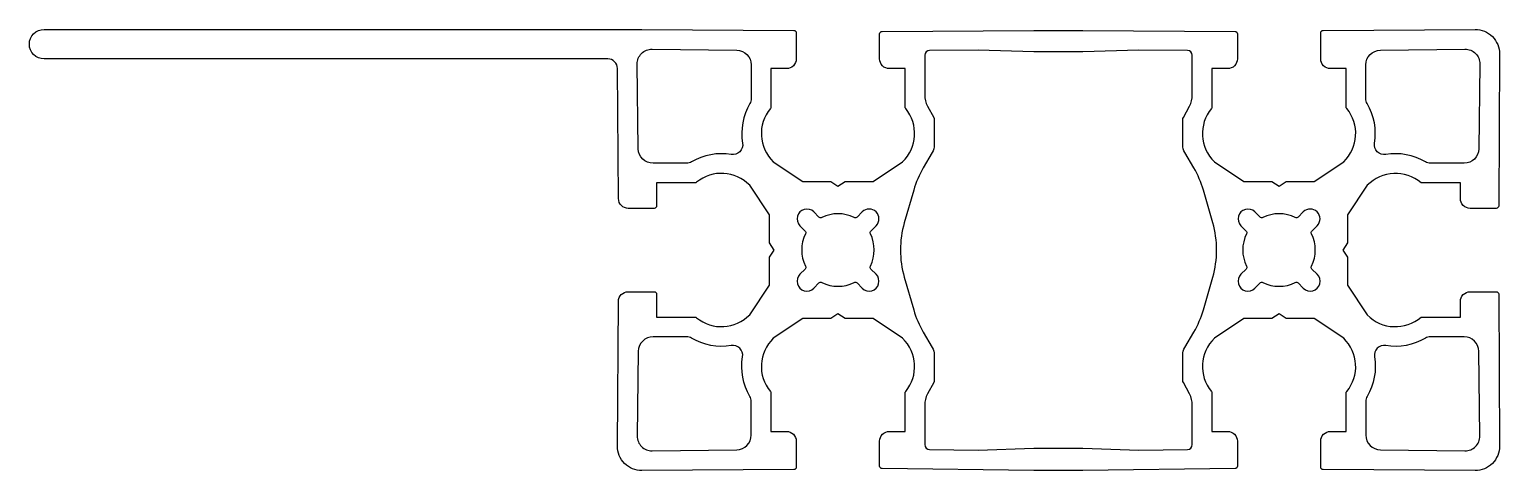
# Model space of a CAD drawing. Extents: x 783 to 933, y 360 to 405.
import ezdxf

# ---------------------------------------------------------------- set-up
doc = ezdxf.new("R2010")
doc.units = 0
doc.layers.get('0').update_dxf_attribs({"linetype": 'CONTINUOUS'})

msp = doc.modelspace()

# ---------------------------------------------------------------- linework, layer by layer
for points in [[(869.67, 360.25), (869.67, 362.8, -0.414214), (870.67, 363.8), (872.27, 363.8), (872.27, 367.71, -0.173921), (872.33, 367.87, 0.390884), (872.02, 373.3), (869.02, 375.3), (866.15, 375.3), (865.42, 375.8), (864.7, 375.3), (861.82, 375.3), (858.82, 373.3, 0.390884), (858.52, 367.87, -0.173921), (858.57, 367.71), (858.57, 363.8), (860.17, 363.8, -0.414214), (861.17, 362.8), (861.17, 360.15, -0.412355), (860.93, 359.9), (845.42, 359.8, -0.414214), (842.92, 362.3), (843.02, 377.06, -0.412355), (844.02, 378.05), (846.67, 378.05, -0.414214), (846.92, 377.8), (846.92, 375.45), (850.83, 375.45, -0.173921), (850.99, 375.4, 0.390884), (856.42, 375.7), (858.42, 378.7), (858.42, 381.58), (858.92, 382.3), (858.42, 383.02), (858.42, 385.9), (856.42, 388.9, 0.390884), (850.99, 389.21, -0.173921), (850.83, 389.15), (846.92, 389.15), (846.92, 386.8, -0.414214), (846.67, 386.55), (844.03, 386.55, -0.412161), (843.03, 387.55), (842.93, 400.81, 0.412355), (841.93, 401.8), (784.42, 401.8, -1), (784.42, 404.8), (845.42, 404.8), (860.93, 404.7, -0.412355), (861.17, 404.45), (861.17, 401.8, -0.414214), (860.17, 400.8), (858.57, 400.8), (858.57, 396.89, -0.173921), (858.52, 396.73, 0.390884), (858.82, 391.3), (861.82, 389.3), (864.7, 389.3), (865.42, 388.8), (866.15, 389.3), (869.02, 389.3), (872.02, 391.3, 0.390884), (872.33, 396.73, -0.173921), (872.27, 396.89), (872.27, 400.8), (870.67, 400.8, -0.414214), (869.67, 401.8), (869.67, 404.35, -0.412355), (869.92, 404.6), (885.42, 404.7), (890.42, 404.7), (905.93, 404.6, -0.412355), (906.17, 404.35), (906.17, 401.8, -0.414214), (905.17, 400.8), (903.57, 400.8), (903.57, 396.89, -0.173921), (903.52, 396.73, 0.390884), (903.82, 391.3), (906.82, 389.3), (909.7, 389.3), (910.42, 388.8), (911.15, 389.3), (914.02, 389.3), (917.02, 391.3, 0.390884), (917.33, 396.73, -0.173921), (917.27, 396.89), (917.27, 400.8), (915.67, 400.8, -0.414214), (914.67, 401.8), (914.67, 404.45, -0.412355), (914.92, 404.7), (930.42, 404.8, -0.414214), (932.92, 402.3), (932.83, 386.8, -0.412355), (932.58, 386.55), (929.92, 386.55, -0.414214), (928.92, 387.55), (928.92, 389.15), (924.92, 389.15, 0.397255), (919.42, 388.9), (917.42, 385.9), (917.42, 383.02), (916.92, 382.3), (917.42, 381.58), (917.42, 378.7), (919.42, 375.7, 0.397255), (924.92, 375.45), (928.92, 375.45), (928.92, 377.05, -0.414214), (929.92, 378.05), (932.58, 378.05, -0.412355), (932.83, 377.8), (932.92, 362.3, -0.414214), (930.42, 359.8), (914.92, 359.9, -0.412355), (914.67, 360.15), (914.67, 362.8, -0.414214), (915.67, 363.8), (917.27, 363.8), (917.27, 367.71, -0.173921), (917.33, 367.87, 0.390884), (917.02, 373.3), (914.02, 375.3), (911.15, 375.3), (910.42, 375.8), (909.7, 375.3), (906.82, 375.3), (903.82, 373.3, 0.390884), (903.52, 367.87, -0.173921), (903.57, 367.71), (903.57, 363.8), (905.17, 363.8, -0.414214), (906.17, 362.8), (906.17, 360.25, -0.410499), (905.93, 360), (890.42, 359.8), (885.42, 359.8), (869.92, 360, -0.410499)], [(846.46, 402.79), (855.09, 402.68, -0.410499), (856.57, 401.18), (856.57, 397.75, -0.133972), (856.44, 397.24, 0.177748), (855.69, 393.19, -0.516622), (854.53, 392.04, 0.177748), (850.49, 391.29, -0.133972), (849.98, 391.15), (846.55, 391.15, -0.410499), (845.05, 392.63), (844.94, 401.27, -0.421671)], [(879.73, 402.7), (874.77, 402.66, 0.41152), (874.27, 402.16), (874.27, 398.13, 0.121206), (874.56, 396.97), (875.19, 395.82, -0.124783), (875.25, 395.58), (875.25, 393.01, -0.132791), (875.04, 392.25), (874.12, 390.67, 0.06162), (873.15, 388.41), (872.19, 385.08, 0.141894), (872.19, 379.52), (873.15, 376.19, 0.06162), (874.12, 373.93), (875.04, 372.35, -0.132791), (875.25, 371.6), (875.25, 369.02, -0.124783), (875.19, 368.79), (874.56, 367.63, 0.121206), (874.27, 366.47), (874.27, 362.45, 0.41152), (874.77, 361.95), (879.73, 361.9), (885.42, 362.08), (890.42, 362.08), (896.11, 361.9), (901.08, 361.95, 0.41152), (901.57, 362.45), (901.57, 366.47, 0.121206), (901.29, 367.63), (900.66, 368.79, -0.124783), (900.6, 369.02), (900.6, 371.6, -0.132791), (900.81, 372.35), (901.73, 373.93, 0.06162), (902.7, 376.19), (903.66, 379.52, 0.141894), (903.66, 385.08), (902.7, 388.41, 0.06162), (901.73, 390.67), (900.81, 392.25, -0.132791), (900.6, 393.01), (900.6, 395.58, -0.124783), (900.66, 395.82), (901.29, 396.97, 0.121206), (901.57, 398.13), (901.57, 402.16, 0.41152), (901.08, 402.66), (896.11, 402.7), (890.42, 402.53), (885.42, 402.53)], [(930.91, 401.27), (930.8, 392.63, -0.410499), (929.3, 391.15), (925.87, 391.15, -0.133972), (925.36, 391.29, 0.177748), (921.32, 392.04, -0.516622), (920.16, 393.19, 0.177748), (919.41, 397.24, -0.133972), (919.27, 397.75), (919.27, 401.18, -0.410499), (920.76, 402.68), (929.39, 402.79, -0.421671)], [(861.54, 379.83, 1), (862.95, 378.41), (863.48, 378.95, -0.322756), (863.77, 378.99, 0.235941), (867.08, 378.99, -0.322756), (867.37, 378.95), (867.9, 378.41, 1), (869.31, 379.83), (868.78, 380.36, -0.322756), (868.73, 380.65, 0.235941), (868.73, 383.96, -0.322756), (868.78, 384.24), (869.31, 384.78, 1), (867.9, 386.19), (867.37, 385.66, -0.322756), (867.08, 385.61, 0.235941), (863.77, 385.61, -0.322756), (863.48, 385.66), (862.95, 386.19, 1), (861.54, 384.78), (862.07, 384.24, -0.322756), (862.11, 383.96, 0.235941), (862.11, 380.65, -0.322756), (862.07, 380.36)], [(906.54, 379.83, 1), (907.95, 378.41), (908.48, 378.95, -0.322756), (908.77, 378.99, 0.235941), (912.08, 378.99, -0.322756), (912.37, 378.95), (912.9, 378.41, 1), (914.31, 379.83), (913.78, 380.36, -0.322756), (913.73, 380.65, 0.235941), (913.73, 383.96, -0.322756), (913.78, 384.24), (914.31, 384.78, 1), (912.9, 386.19), (912.37, 385.66, -0.322756), (912.08, 385.61, 0.235941), (908.77, 385.61, -0.322756), (908.48, 385.66), (907.95, 386.19, 1), (906.54, 384.78), (907.07, 384.24, -0.322756), (907.11, 383.96, 0.235941), (907.11, 380.65, -0.322756), (907.07, 380.36)], [(854.53, 372.56, -0.177748), (850.49, 373.31, 0.133972), (849.98, 373.45), (846.55, 373.45, 0.410499), (845.05, 371.97), (844.94, 363.33, 0.421671), (846.46, 361.82), (855.09, 361.93, 0.410499), (856.57, 363.43), (856.57, 366.86, 0.133972), (856.44, 367.37, -0.177748), (855.69, 371.41, 0.516622)], [(921.32, 372.56, 0.516622), (920.16, 371.41, -0.177748), (919.41, 367.37, 0.133972), (919.27, 366.86), (919.27, 363.43, 0.410499), (920.76, 361.93), (929.39, 361.82, 0.421671), (930.91, 363.33), (930.8, 371.97, 0.410499), (929.3, 373.45), (925.87, 373.45, 0.133972), (925.36, 373.31, -0.177748)]]:
    msp.add_lwpolyline(points, format="xyb", close=True)

doc.saveas('drawing.dxf')
